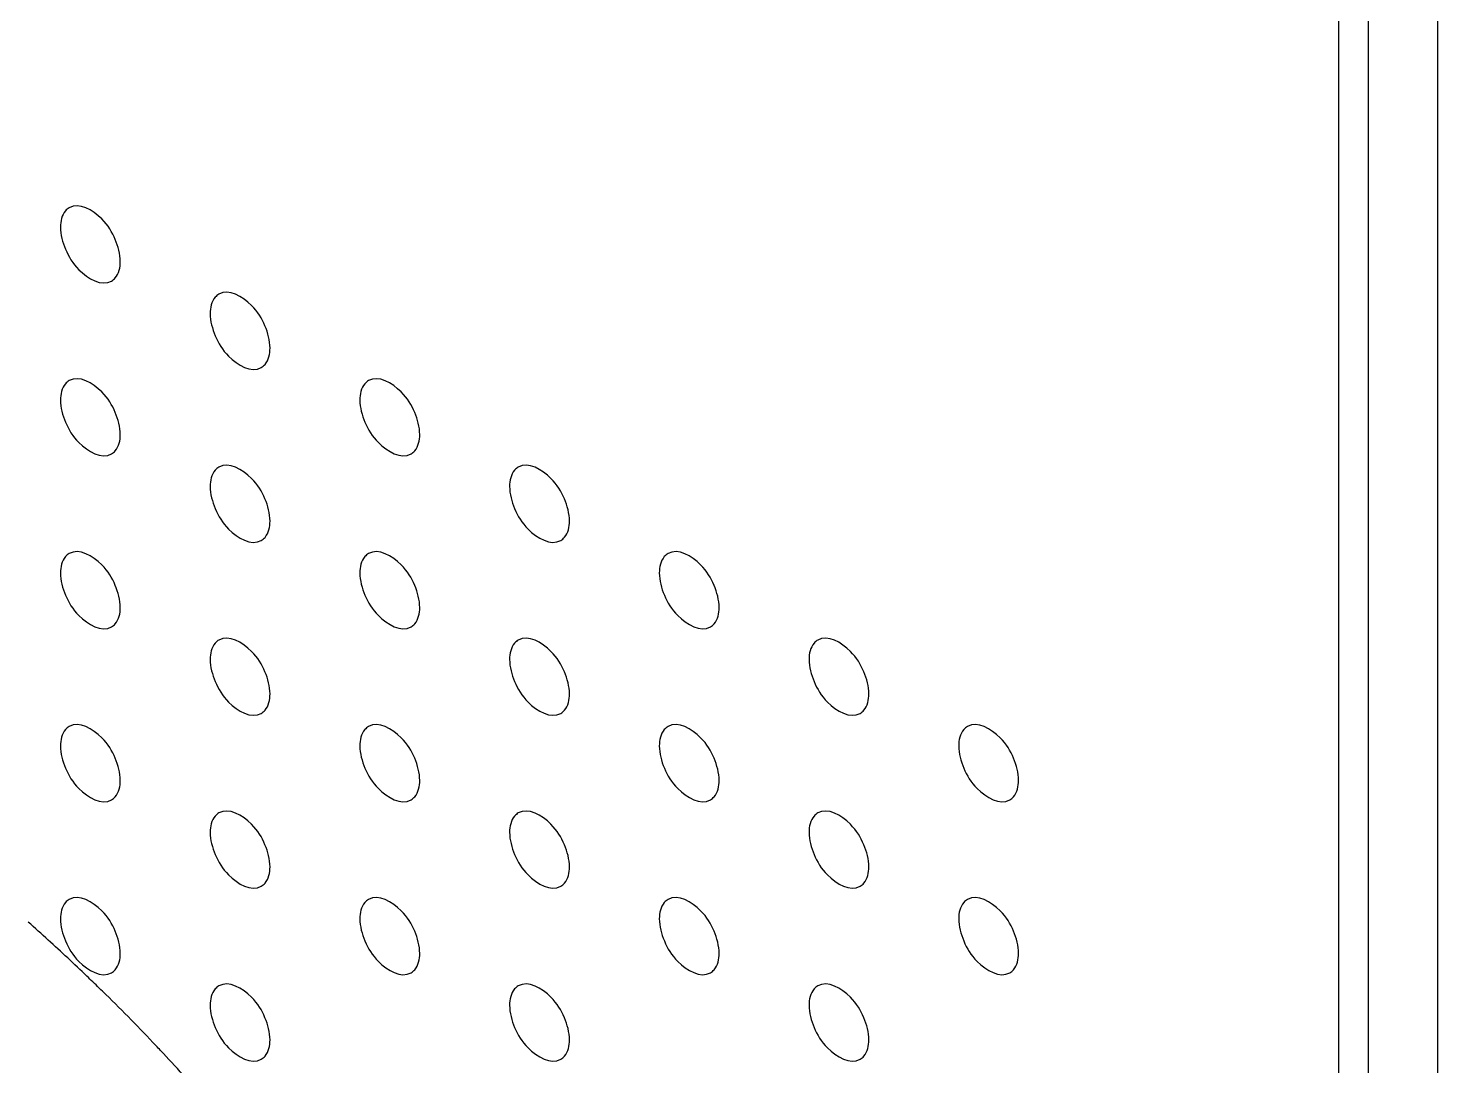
# Model space of a CAD drawing. Header units: millimetres. Extents: x 0 to 1189, y 0 to 841.
# Drawn here: x 318.02 to 351.3, y 340.13 to 364.63 of the extents above; entities that cross this region are included whole.
import ezdxf

# ---------------------------------------------------------------- set-up
doc = ezdxf.new("R2010")
doc.units = ezdxf.units.MM
doc.header["$LTSCALE"] = 65.395
doc.layers.get('0').update_dxf_attribs({"linetype": 'CONTINUOUS'})
doc.layers.add('AXIS', color=7, linetype='CONTINUOUS')
doc.layers.add('SURFACES', color=7, linetype='CONTINUOUS')

msp = doc.modelspace()

# ---------------------------------------------------------------- linework, layer by layer
at = {"color": 7, "linetype": 'Continuous'}
msp.add_line((348.964, 193.136), (348.964, 468.297), dxfattribs=at)
for centre, radius, start, end in [((281.616, 302.606), 54.769, 47.6819, 48.3474), ((283.82, 305.024), 51.497, 46.2925, 47.6846), ((285.921, 307.241), 48.442, 46.0509, 46.2765), ((286.662, 308.009), 47.375, 45.5333, 46.0518), ((288.419, 309.79), 44.874, 43.3805, 45.5409), ((290.356, 311.647), 42.19, 43.143, 43.3538), ((291.655, 312.857), 40.416, 40.9329, 43.1513)]:
    msp.add_arc(centre, radius, start, end, dxfattribs=at)
at = {"layer": 'AXIS', "color": 7, "linetype": 'Continuous'}
for points, knots in [([(320.191, 359.118), (320.191, 359.297), (320.085, 359.672), (319.772, 360.198), (319.218, 360.529), (318.983, 360.392)], [0, 0, 0, 0, 0.277753, 0.577543, 1, 1, 1, 1]), ([(318.983, 360.392), (318.951, 360.373), (318.816, 360.259), (318.777, 360.069), (318.777, 359.935)], [0, 0, 0, 0, 0.220867, 1, 1, 1, 1]), ([(318.777, 359.935), (318.777, 359.756), (318.883, 359.381), (319.196, 358.855), (319.75, 358.524), (319.985, 358.661)], [0, 0, 0, 0, 0.277753, 0.577543, 1, 1, 1, 1]), ([(319.985, 358.661), (320.018, 358.68), (320.152, 358.793), (320.191, 358.984), (320.191, 359.118)], [0, 0, 0, 0, 0.220867, 1, 1, 1, 1]), ([(322.519, 358.351), (322.486, 358.332), (322.352, 358.218), (322.313, 358.027), (322.313, 357.893)], [0, 0, 0, 0, 0.220867, 1, 1, 1, 1]), ([(323.727, 357.077), (323.727, 357.256), (323.621, 357.63), (323.308, 358.157), (322.754, 358.487), (322.519, 358.351)], [0, 0, 0, 0, 0.277753, 0.577543, 1, 1, 1, 1]), ([(322.313, 357.893), (322.313, 357.715), (322.419, 357.34), (322.731, 356.813), (323.285, 356.483), (323.52, 356.619)], [0, 0, 0, 0, 0.277753, 0.577543, 1, 1, 1, 1]), ([(323.52, 356.619), (323.553, 356.639), (323.688, 356.752), (323.727, 356.943), (323.727, 357.077)], [0, 0, 0, 0, 0.220867, 1, 1, 1, 1]), ([(318.983, 356.309), (318.951, 356.29), (318.816, 356.177), (318.777, 355.986), (318.777, 355.852)], [0, 0, 0, 0, 0.220867, 1, 1, 1, 1]), ([(320.191, 355.036), (320.191, 355.214), (320.085, 355.589), (319.772, 356.115), (319.218, 356.446), (318.983, 356.309)], [0, 0, 0, 0, 0.277753, 0.577543, 1, 1, 1, 1]), ([(326.054, 356.309), (326.022, 356.29), (325.887, 356.177), (325.848, 355.986), (325.848, 355.852)], [0, 0, 0, 0, 0.220867, 1, 1, 1, 1]), ([(327.262, 355.036), (327.262, 355.214), (327.156, 355.589), (326.843, 356.115), (326.29, 356.446), (326.054, 356.309)], [0, 0, 0, 0, 0.277753, 0.577543, 1, 1, 1, 1]), ([(318.777, 355.852), (318.777, 355.673), (318.883, 355.298), (319.196, 354.772), (319.75, 354.442), (319.985, 354.578)], [0, 0, 0, 0, 0.277753, 0.577543, 1, 1, 1, 1]), ([(325.848, 355.852), (325.848, 355.673), (325.954, 355.299), (326.267, 354.772), (326.821, 354.442), (327.056, 354.578)], [0, 0, 0, 0, 0.277753, 0.577543, 1, 1, 1, 1]), ([(319.985, 354.578), (320.018, 354.597), (320.152, 354.711), (320.191, 354.901), (320.191, 355.036)], [0, 0, 0, 0, 0.220867, 1, 1, 1, 1]), ([(327.056, 354.578), (327.089, 354.597), (327.223, 354.711), (327.262, 354.901), (327.262, 355.036)], [0, 0, 0, 0, 0.220867, 1, 1, 1, 1]), ([(322.519, 354.268), (322.486, 354.249), (322.352, 354.136), (322.313, 353.945), (322.313, 353.811)], [0, 0, 0, 0, 0.220867, 1, 1, 1, 1]), ([(323.727, 352.994), (323.727, 353.173), (323.621, 353.548), (323.308, 354.074), (322.754, 354.405), (322.519, 354.268)], [0, 0, 0, 0, 0.277753, 0.577543, 1, 1, 1, 1]), ([(329.59, 354.268), (329.557, 354.249), (329.423, 354.136), (329.384, 353.945), (329.384, 353.811)], [0, 0, 0, 0, 0.220867, 1, 1, 1, 1]), ([(330.798, 352.994), (330.798, 353.173), (330.692, 353.548), (330.379, 354.074), (329.825, 354.405), (329.59, 354.268)], [0, 0, 0, 0, 0.277753, 0.577543, 1, 1, 1, 1]), ([(322.313, 353.811), (322.313, 353.632), (322.419, 353.257), (322.731, 352.731), (323.285, 352.4), (323.52, 352.537)], [0, 0, 0, 0, 0.277753, 0.577543, 1, 1, 1, 1]), ([(329.384, 353.811), (329.384, 353.632), (329.49, 353.257), (329.802, 352.731), (330.356, 352.4), (330.591, 352.537)], [0, 0, 0, 0, 0.277753, 0.577543, 1, 1, 1, 1]), ([(323.52, 352.537), (323.553, 352.556), (323.688, 352.669), (323.727, 352.86), (323.727, 352.994)], [0, 0, 0, 0, 0.220867, 1, 1, 1, 1]), ([(330.591, 352.537), (330.624, 352.556), (330.759, 352.67), (330.798, 352.86), (330.798, 352.994)], [0, 0, 0, 0, 0.220867, 1, 1, 1, 1]), ([(318.983, 352.227), (318.951, 352.208), (318.816, 352.094), (318.777, 351.904), (318.777, 351.77)], [0, 0, 0, 0, 0.220867, 1, 1, 1, 1]), ([(320.191, 350.953), (320.191, 351.132), (320.085, 351.507), (319.772, 352.033), (319.218, 352.364), (318.983, 352.227)], [0, 0, 0, 0, 0.277753, 0.577543, 1, 1, 1, 1]), ([(326.054, 352.227), (326.022, 352.208), (325.887, 352.094), (325.848, 351.904), (325.848, 351.77)], [0, 0, 0, 0, 0.220867, 1, 1, 1, 1]), ([(327.262, 350.953), (327.262, 351.132), (327.156, 351.507), (326.843, 352.033), (326.29, 352.364), (326.054, 352.227)], [0, 0, 0, 0, 0.277753, 0.577543, 1, 1, 1, 1]), ([(333.126, 352.227), (333.093, 352.208), (332.958, 352.094), (332.919, 351.904), (332.919, 351.77)], [0, 0, 0, 0, 0.220867, 1, 1, 1, 1]), ([(334.333, 350.953), (334.333, 351.132), (334.227, 351.507), (333.914, 352.033), (333.361, 352.364), (333.126, 352.227)], [0, 0, 0, 0, 0.277753, 0.577543, 1, 1, 1, 1]), ([(318.777, 351.77), (318.777, 351.591), (318.883, 351.216), (319.196, 350.69), (319.75, 350.359), (319.985, 350.496)], [0, 0, 0, 0, 0.277753, 0.577543, 1, 1, 1, 1]), ([(325.848, 351.77), (325.848, 351.591), (325.954, 351.216), (326.267, 350.69), (326.821, 350.359), (327.056, 350.496)], [0, 0, 0, 0, 0.277753, 0.577543, 1, 1, 1, 1]), ([(332.919, 351.77), (332.919, 351.591), (333.025, 351.216), (333.338, 350.69), (333.892, 350.359), (334.127, 350.496)], [0, 0, 0, 0, 0.277753, 0.577543, 1, 1, 1, 1]), ([(319.985, 350.496), (320.018, 350.515), (320.152, 350.628), (320.191, 350.819), (320.191, 350.953)], [0, 0, 0, 0, 0.220867, 1, 1, 1, 1]), ([(327.056, 350.496), (327.089, 350.515), (327.223, 350.628), (327.262, 350.819), (327.262, 350.953)], [0, 0, 0, 0, 0.220867, 1, 1, 1, 1]), ([(334.127, 350.496), (334.16, 350.515), (334.294, 350.628), (334.333, 350.819), (334.333, 350.953)], [0, 0, 0, 0, 0.220867, 1, 1, 1, 1]), ([(323.727, 348.912), (323.727, 349.091), (323.621, 349.465), (323.308, 349.992), (322.754, 350.322), (322.519, 350.186)], [0, 0, 0, 0, 0.277753, 0.577543, 1, 1, 1, 1]), ([(330.798, 348.912), (330.798, 349.091), (330.692, 349.465), (330.379, 349.992), (329.825, 350.322), (329.59, 350.186)], [0, 0, 0, 0, 0.277753, 0.577543, 1, 1, 1, 1]), ([(337.869, 348.912), (337.869, 349.091), (337.763, 349.465), (337.45, 349.992), (336.896, 350.322), (336.661, 350.186)], [0, 0, 0, 0, 0.277753, 0.577543, 1, 1, 1, 1]), ([(322.519, 350.186), (322.486, 350.167), (322.352, 350.053), (322.313, 349.862), (322.313, 349.728)], [0, 0, 0, 0, 0.220867, 1, 1, 1, 1]), ([(329.59, 350.186), (329.557, 350.167), (329.423, 350.053), (329.384, 349.862), (329.384, 349.728)], [0, 0, 0, 0, 0.220867, 1, 1, 1, 1]), ([(336.661, 350.186), (336.628, 350.167), (336.494, 350.053), (336.455, 349.863), (336.455, 349.728)], [0, 0, 0, 0, 0.220867, 1, 1, 1, 1]), ([(322.313, 349.728), (322.313, 349.55), (322.419, 349.175), (322.731, 348.648), (323.285, 348.318), (323.52, 348.454)], [0, 0, 0, 0, 0.277753, 0.577543, 1, 1, 1, 1]), ([(329.384, 349.728), (329.384, 349.55), (329.49, 349.175), (329.802, 348.648), (330.356, 348.318), (330.591, 348.454)], [0, 0, 0, 0, 0.277753, 0.577543, 1, 1, 1, 1]), ([(336.455, 349.728), (336.455, 349.55), (336.561, 349.175), (336.874, 348.648), (337.427, 348.318), (337.662, 348.455)], [0, 0, 0, 0, 0.277753, 0.577543, 1, 1, 1, 1]), ([(323.52, 348.454), (323.553, 348.474), (323.688, 348.587), (323.727, 348.778), (323.727, 348.912)], [0, 0, 0, 0, 0.220867, 1, 1, 1, 1]), ([(330.591, 348.454), (330.624, 348.474), (330.759, 348.587), (330.798, 348.778), (330.798, 348.912)], [0, 0, 0, 0, 0.220867, 1, 1, 1, 1]), ([(337.662, 348.455), (337.695, 348.474), (337.83, 348.587), (337.869, 348.778), (337.869, 348.912)], [0, 0, 0, 0, 0.220867, 1, 1, 1, 1]), ([(320.191, 346.871), (320.191, 347.049), (320.085, 347.424), (319.772, 347.95), (319.218, 348.281), (318.983, 348.144)], [0, 0, 0, 0, 0.277753, 0.577543, 1, 1, 1, 1]), ([(327.262, 346.871), (327.262, 347.049), (327.156, 347.424), (326.843, 347.95), (326.29, 348.281), (326.054, 348.144)], [0, 0, 0, 0, 0.277753, 0.577543, 1, 1, 1, 1]), ([(334.333, 346.871), (334.333, 347.049), (334.227, 347.424), (333.914, 347.951), (333.361, 348.281), (333.126, 348.144)], [0, 0, 0, 0, 0.277753, 0.577543, 1, 1, 1, 1]), ([(341.404, 346.871), (341.404, 347.049), (341.298, 347.424), (340.986, 347.951), (340.432, 348.281), (340.197, 348.145)], [0, 0, 0, 0, 0.277753, 0.577543, 1, 1, 1, 1]), ([(318.983, 348.144), (318.951, 348.125), (318.816, 348.012), (318.777, 347.821), (318.777, 347.687)], [0, 0, 0, 0, 0.220867, 1, 1, 1, 1]), ([(326.054, 348.144), (326.022, 348.125), (325.887, 348.012), (325.848, 347.821), (325.848, 347.687)], [0, 0, 0, 0, 0.220867, 1, 1, 1, 1]), ([(333.126, 348.144), (333.093, 348.125), (332.958, 348.012), (332.919, 347.821), (332.919, 347.687)], [0, 0, 0, 0, 0.220867, 1, 1, 1, 1]), ([(340.197, 348.145), (340.164, 348.125), (340.029, 348.012), (339.99, 347.821), (339.99, 347.687)], [0, 0, 0, 0, 0.220867, 1, 1, 1, 1]), ([(318.777, 347.687), (318.777, 347.508), (318.883, 347.133), (319.196, 346.607), (319.75, 346.277), (319.985, 346.413)], [0, 0, 0, 0, 0.277753, 0.577543, 1, 1, 1, 1]), ([(325.848, 347.687), (325.848, 347.508), (325.954, 347.134), (326.267, 346.607), (326.821, 346.277), (327.056, 346.413)], [0, 0, 0, 0, 0.277753, 0.577543, 1, 1, 1, 1]), ([(332.919, 347.687), (332.919, 347.508), (333.025, 347.134), (333.338, 346.607), (333.892, 346.277), (334.127, 346.413)], [0, 0, 0, 0, 0.277753, 0.577543, 1, 1, 1, 1]), ([(339.99, 347.687), (339.99, 347.508), (340.096, 347.134), (340.409, 346.607), (340.963, 346.277), (341.198, 346.413)], [0, 0, 0, 0, 0.277753, 0.577543, 1, 1, 1, 1]), ([(319.985, 346.413), (320.018, 346.432), (320.152, 346.546), (320.191, 346.736), (320.191, 346.871)], [0, 0, 0, 0, 0.220867, 1, 1, 1, 1]), ([(327.056, 346.413), (327.089, 346.432), (327.223, 346.546), (327.262, 346.736), (327.262, 346.871)], [0, 0, 0, 0, 0.220867, 1, 1, 1, 1]), ([(334.127, 346.413), (334.16, 346.432), (334.294, 346.546), (334.333, 346.737), (334.333, 346.871)], [0, 0, 0, 0, 0.220867, 1, 1, 1, 1]), ([(341.198, 346.413), (341.231, 346.432), (341.365, 346.546), (341.404, 346.737), (341.404, 346.871)], [0, 0, 0, 0, 0.220867, 1, 1, 1, 1]), ([(323.727, 344.829), (323.727, 345.008), (323.621, 345.383), (323.308, 345.909), (322.754, 346.24), (322.519, 346.103)], [0, 0, 0, 0, 0.277753, 0.577543, 1, 1, 1, 1]), ([(330.798, 344.829), (330.798, 345.008), (330.692, 345.383), (330.379, 345.909), (329.825, 346.24), (329.59, 346.103)], [0, 0, 0, 0, 0.277753, 0.577543, 1, 1, 1, 1]), ([(337.869, 344.829), (337.869, 345.008), (337.763, 345.383), (337.45, 345.909), (336.896, 346.24), (336.661, 346.103)], [0, 0, 0, 0, 0.277753, 0.577543, 1, 1, 1, 1]), ([(322.519, 346.103), (322.486, 346.084), (322.352, 345.971), (322.313, 345.78), (322.313, 345.646)], [0, 0, 0, 0, 0.220867, 1, 1, 1, 1]), ([(329.59, 346.103), (329.557, 346.084), (329.423, 345.971), (329.384, 345.78), (329.384, 345.646)], [0, 0, 0, 0, 0.220867, 1, 1, 1, 1]), ([(336.661, 346.103), (336.628, 346.084), (336.494, 345.971), (336.455, 345.78), (336.455, 345.646)], [0, 0, 0, 0, 0.220867, 1, 1, 1, 1]), ([(322.313, 345.646), (322.313, 345.467), (322.419, 345.092), (322.731, 344.566), (323.285, 344.235), (323.52, 344.372)], [0, 0, 0, 0, 0.277753, 0.577543, 1, 1, 1, 1]), ([(329.384, 345.646), (329.384, 345.467), (329.49, 345.092), (329.802, 344.566), (330.356, 344.235), (330.591, 344.372)], [0, 0, 0, 0, 0.277753, 0.577543, 1, 1, 1, 1]), ([(336.455, 345.646), (336.455, 345.467), (336.561, 345.092), (336.874, 344.566), (337.427, 344.235), (337.662, 344.372)], [0, 0, 0, 0, 0.277753, 0.577543, 1, 1, 1, 1]), ([(323.52, 344.372), (323.553, 344.391), (323.688, 344.504), (323.727, 344.695), (323.727, 344.829)], [0, 0, 0, 0, 0.220867, 1, 1, 1, 1]), ([(330.591, 344.372), (330.624, 344.391), (330.759, 344.505), (330.798, 344.695), (330.798, 344.829)], [0, 0, 0, 0, 0.220867, 1, 1, 1, 1]), ([(337.662, 344.372), (337.695, 344.391), (337.83, 344.505), (337.869, 344.695), (337.869, 344.829)], [0, 0, 0, 0, 0.220867, 1, 1, 1, 1]), ([(318.983, 344.062), (318.951, 344.043), (318.816, 343.929), (318.777, 343.739), (318.777, 343.605)], [0, 0, 0, 0, 0.220867, 1, 1, 1, 1]), ([(320.191, 342.788), (320.191, 342.967), (320.085, 343.342), (319.772, 343.868), (319.218, 344.199), (318.983, 344.062)], [0, 0, 0, 0, 0.277753, 0.577543, 1, 1, 1, 1]), ([(326.054, 344.062), (326.022, 344.043), (325.887, 343.929), (325.848, 343.739), (325.848, 343.605)], [0, 0, 0, 0, 0.220867, 1, 1, 1, 1]), ([(327.262, 342.788), (327.262, 342.967), (327.156, 343.342), (326.843, 343.868), (326.29, 344.199), (326.054, 344.062)], [0, 0, 0, 0, 0.277753, 0.577543, 1, 1, 1, 1]), ([(333.126, 344.062), (333.093, 344.043), (332.958, 343.929), (332.919, 343.739), (332.919, 343.605)], [0, 0, 0, 0, 0.220867, 1, 1, 1, 1]), ([(334.333, 342.788), (334.333, 342.967), (334.227, 343.342), (333.914, 343.868), (333.361, 344.199), (333.126, 344.062)], [0, 0, 0, 0, 0.277753, 0.577543, 1, 1, 1, 1]), ([(340.197, 344.062), (340.164, 344.043), (340.029, 343.929), (339.99, 343.739), (339.99, 343.605)], [0, 0, 0, 0, 0.220867, 1, 1, 1, 1]), ([(341.404, 342.788), (341.404, 342.967), (341.298, 343.342), (340.986, 343.868), (340.432, 344.199), (340.197, 344.062)], [0, 0, 0, 0, 0.277753, 0.577543, 1, 1, 1, 1]), ([(318.777, 343.605), (318.777, 343.426), (318.883, 343.051), (319.196, 342.525), (319.75, 342.194), (319.985, 342.331)], [0, 0, 0, 0, 0.277753, 0.577543, 1, 1, 1, 1]), ([(325.848, 343.605), (325.848, 343.426), (325.954, 343.051), (326.267, 342.525), (326.821, 342.194), (327.056, 342.331)], [0, 0, 0, 0, 0.277753, 0.577543, 1, 1, 1, 1]), ([(332.919, 343.605), (332.919, 343.426), (333.025, 343.051), (333.338, 342.525), (333.892, 342.194), (334.127, 342.331)], [0, 0, 0, 0, 0.277753, 0.577543, 1, 1, 1, 1]), ([(339.99, 343.605), (339.99, 343.426), (340.096, 343.051), (340.409, 342.525), (340.963, 342.194), (341.198, 342.331)], [0, 0, 0, 0, 0.277753, 0.577543, 1, 1, 1, 1]), ([(319.985, 342.331), (320.018, 342.35), (320.152, 342.463), (320.191, 342.654), (320.191, 342.788)], [0, 0, 0, 0, 0.220867, 1, 1, 1, 1]), ([(327.056, 342.331), (327.089, 342.35), (327.223, 342.463), (327.262, 342.654), (327.262, 342.788)], [0, 0, 0, 0, 0.220867, 1, 1, 1, 1]), ([(334.127, 342.331), (334.16, 342.35), (334.294, 342.463), (334.333, 342.654), (334.333, 342.788)], [0, 0, 0, 0, 0.220867, 1, 1, 1, 1]), ([(341.198, 342.331), (341.231, 342.35), (341.365, 342.463), (341.404, 342.654), (341.404, 342.788)], [0, 0, 0, 0, 0.220867, 1, 1, 1, 1]), ([(322.519, 342.021), (322.486, 342.002), (322.352, 341.888), (322.313, 341.697), (322.313, 341.563)], [0, 0, 0, 0, 0.220867, 1, 1, 1, 1]), ([(323.727, 340.747), (323.727, 340.926), (323.621, 341.3), (323.308, 341.827), (322.754, 342.157), (322.519, 342.021)], [0, 0, 0, 0, 0.277753, 0.577543, 1, 1, 1, 1]), ([(329.59, 342.021), (329.557, 342.002), (329.423, 341.888), (329.384, 341.697), (329.384, 341.563)], [0, 0, 0, 0, 0.220867, 1, 1, 1, 1]), ([(330.798, 340.747), (330.798, 340.926), (330.692, 341.3), (330.379, 341.827), (329.825, 342.157), (329.59, 342.021)], [0, 0, 0, 0, 0.277753, 0.577543, 1, 1, 1, 1]), ([(336.661, 342.021), (336.628, 342.002), (336.494, 341.888), (336.455, 341.698), (336.455, 341.563)], [0, 0, 0, 0, 0.220867, 1, 1, 1, 1]), ([(337.869, 340.747), (337.869, 340.926), (337.763, 341.3), (337.45, 341.827), (336.896, 342.157), (336.661, 342.021)], [0, 0, 0, 0, 0.277753, 0.577543, 1, 1, 1, 1]), ([(322.313, 341.563), (322.313, 341.385), (322.419, 341.01), (322.731, 340.483), (323.285, 340.153), (323.52, 340.289)], [0, 0, 0, 0, 0.277753, 0.577543, 1, 1, 1, 1]), ([(329.384, 341.563), (329.384, 341.385), (329.49, 341.01), (329.802, 340.483), (330.356, 340.153), (330.591, 340.289)], [0, 0, 0, 0, 0.277753, 0.577543, 1, 1, 1, 1]), ([(336.455, 341.563), (336.455, 341.385), (336.561, 341.01), (336.874, 340.483), (337.427, 340.153), (337.662, 340.29)], [0, 0, 0, 0, 0.277753, 0.577543, 1, 1, 1, 1]), ([(323.52, 340.289), (323.553, 340.309), (323.688, 340.422), (323.727, 340.613), (323.727, 340.747)], [0, 0, 0, 0, 0.220867, 1, 1, 1, 1]), ([(330.591, 340.289), (330.624, 340.309), (330.759, 340.422), (330.798, 340.613), (330.798, 340.747)], [0, 0, 0, 0, 0.220867, 1, 1, 1, 1]), ([(337.662, 340.29), (337.695, 340.309), (337.83, 340.422), (337.869, 340.613), (337.869, 340.747)], [0, 0, 0, 0, 0.220867, 1, 1, 1, 1])]:
    msp.add_open_spline(points, degree=3, knots=knots, dxfattribs=at)
at = {"layer": 'SURFACES', "color": 7, "linetype": 'Continuous'}
for p, q in [((351.304, 190.152), (351.304, 471.028)), ((349.671, 191.095), (349.671, 468.705))]:
    msp.add_line(p, q, dxfattribs=at)

doc.saveas('drawing.dxf')
